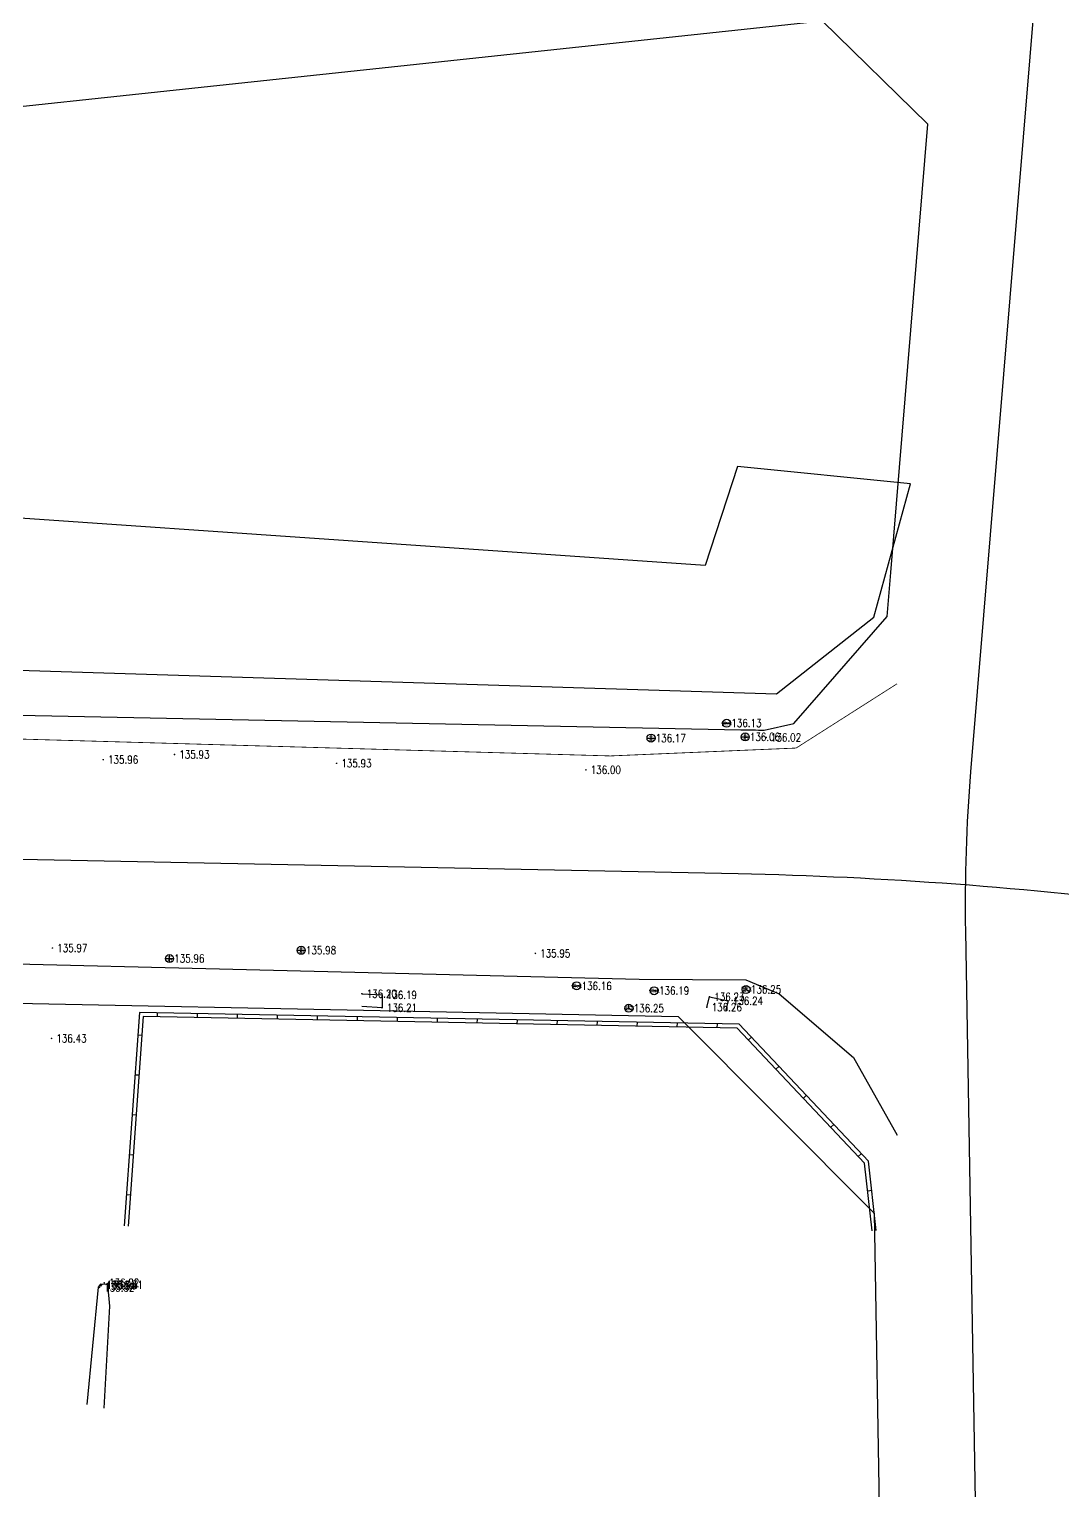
# Model space of a CAD drawing. Extents: x 529262 to 576451, y 2694391 to 2717535.
# Drawn here: x 565334.1 to 565463.3, y 2710118.5 to 2710301.2 of the extents above; entities that cross this region are included whole.
import ezdxf
from ezdxf.enums import TextEntityAlignment as Align
from ezdxf.xclip import XClip

# ---------------------------------------------------------------- set-up
doc = ezdxf.new("R2010")
doc.units = 0
doc.header["$XCLIPFRAME"] = 0
for name, color, linetype in [('COMPONENT', 8, 'Continuous'), ('DLSS', 4, 'Continuous'), ('DMTZ', 8, 'Continuous'), ('GCD', 8, 'Continuous'), ('GXYZ', 8, 'Continuous'), ('JMD', 8, 'Continuous'), ('PP-COM', 7, 'Continuous'), ('RD-中线', 40, 'Continuous'), ('RD-红线', 7, 'Continuous')]:
    doc.layers.add(name, color=color, linetype=linetype)
doc.styles.add('HZ', font='rs.shx', dxfattribs={"width": 0.8, "bigfont": 'hztxt.shx'})
doc.styles.add('宋体', font='', dxfattribs={"width": 0.75})
doc.styles.get('宋体').set_extended_font_data('SimSun')
doc.linetypes.add('10421', pattern='A,2,[150,AAA.SHX,S=0.5,R=0,X=0,Y=0.5],1e-11', length=2)

# ---------------------------------------------------------------- blocks, each defined once
blk = doc.blocks.new('A$C19FD0107')
at = {"layer": 'RD-中线', "color": 8, "linetype": 'Continuous', "flags": 128}
blk.add_lwpolyline([(-5537.2, 15926.77), (-5546.22, 15817.81)], dxfattribs=at)
for points in [[(-6335.34, 15847.56, -0.022733), (-6280.83, 15846.02), (-5863.74, 15815.18, 0.013451), (-5702.53, 15807.61), (-5575.3, 15805.07, -0.027271), (-5520.95, 15801.01, -0.00117), (-5519.09, 15800.76), (-5286.59, 15769.48, 0.015336), (-5256.09, 15766.32), (-4915.64, 15741.63)], [(-5546.22, 15817.81, 0.024917), (-5546.87, 15797.9), (-5541.36, 15473.92)]]:
    blk.add_lwpolyline(points, format="xyb", dxfattribs=at)
at = {"layer": 'RD-红线', "color": 8}
for points in [[(-5786.31, 15891.58), (-5781.87, 15890.97, 0.043706), (-5753.61, 15891.5), (-5564.79, 15911.66)], [(-5568.34, 15823.82), (-5556.65, 15837.22, 0.32826)], [(-5558.28, 15762.64), (-5582.77, 15787.21, 0.403408)]]:
    blk.add_lwpolyline(points, format="xyb", dxfattribs=at)
at = {"layer": 'RD-红线', "color": 8, "linetype": 'Continuous'}
blk.add_lwpolyline([(-5551.56, 15898.73), (-5564.79, 15911.66, 0.470705)], format="xyb", dxfattribs=at)
at = {"layer": 'RD-红线', "color": 8, "linetype": 'Continuous', "flags": 128}
for points in [[(-5556.65, 15837.22), (-5556.2, 15842.7), (-5551.56, 15898.73)], [(-5558.28, 15762.64), (-5553.61, 15488.74)]]:
    blk.add_lwpolyline(points, dxfattribs=at)
for points in [[(-5779.02, 15828.14, 0.006446), (-5702.17, 15825.61), (-5574.94, 15823.06, -0.001406), (-5572.03, 15823), (-5568.34, 15823.82)], [(-5776.43, 15791.98, 0.006095), (-5702.89, 15789.62), (-5582.77, 15787.21)]]:
    blk.add_lwpolyline(points, format="xyb", dxfattribs=at)
blk = doc.blocks.new('GC200')
at = {"linetype": 'Continuous', "const_width": 0.2, "flags": 128}
blk.add_lwpolyline([(-0.1, 0, 1), (0.1, 0, 1)], format="xyb", close=True, dxfattribs=at)
blk = doc.blocks.new('gcbj0102')
for p, q in [((-1, 0), (1, 0)), ((0, -1), (0, 1))]:
    blk.add_line(p, q)
blk.add_circle((0, 0), 1)
blk = doc.blocks.new('gcbj0101')
blk.add_line((-1, 0), (1, 0))
blk.add_circle((0, 0), 1)
blk = doc.blocks.new('gcbj0107')
for q in [(-0.87, -0.5), (0, 1), (0.87, -0.5)]:
    blk.add_line((0, 0), q)
blk.add_circle((0, 0), 1)

msp = doc.modelspace()

# ---------------------------------------------------------------- linework, layer by layer
at = {"layer": 'DLSS', "linetype": 'Continuous', "const_width": 0.1, "elevation": 24.55, "flags": 128}
msp.add_lwpolyline([(565322.521, 2710212.79), (565406.747, 2710210.383), (565429.955, 2710211.367), (565442.579, 2710219.404)], dxfattribs=at)
at = {"layer": 'DLSS', "linetype": 'Continuous', "elevation": 137.278, "flags": 128}
msp.add_lwpolyline([(565191.88, 2710159.221), (565191.672, 2710168.258), (565193.014, 2710175.05), (565195.798, 2710180.168), (565201.056, 2710185.021), (565211.246, 2710188.078), (565212.611, 2710188.178), (565220.222, 2710187.832), (565237.616, 2710186.931), (565263.387, 2710186.162), (565278.244, 2710185.729), (565410.335, 2710182.487), (565423.672, 2710182.393), (565427.826, 2710180.632), (565437.131, 2710172.683), (565442.572, 2710162.978)], dxfattribs=at)
at = {"layer": 'DMTZ', "linetype": '10421', "flags": 128}
msp.add_lwpolyline([(565343.462, 2710128.885), (565344.164, 2710141.601), (565343.928, 2710144.327), (565343.004, 2710144.37), (565342.71, 2710143.982), (565341.281, 2710129.31)], dxfattribs=at)
at = {"layer": 'JMD', "linetype": 'Continuous'}
for p, q in [((565350.08, 2710178.268), (565350.071, 2710177.769)), ((565355.079, 2710178.172), (565355.07, 2710177.672)), ((565360.078, 2710178.075), (565360.069, 2710177.575)), ((565365.077, 2710177.979), (565365.068, 2710177.479)), ((565370.077, 2710177.882), (565370.067, 2710177.382)), ((565375.076, 2710177.786), (565375.066, 2710177.286)), ((565380.075, 2710177.689), (565380.065, 2710177.189)), ((565385.074, 2710177.592), (565385.064, 2710177.092)), ((565390.073, 2710177.496), (565390.063, 2710176.996)), ((565395.072, 2710177.399), (565395.062, 2710176.899)), ((565400.071, 2710177.303), (565400.061, 2710176.803)), ((565405.07, 2710177.206), (565405.06, 2710176.706)), ((565410.069, 2710177.109), (565410.059, 2710176.61)), ((565415.068, 2710177.013), (565415.058, 2710176.513)), ((565420.067, 2710176.916), (565420.058, 2710176.416)), ((565347.664, 2710175.536), (565348.163, 2710175.5)), ((565424.36, 2710175.226), (565423.997, 2710174.883)), ((565427.791, 2710171.588), (565427.427, 2710171.245)), ((565347.306, 2710170.549), (565347.804, 2710170.513)), ((565431.221, 2710167.951), (565430.858, 2710167.608)), ((565346.947, 2710165.561), (565347.446, 2710165.526)), ((565434.652, 2710164.313), (565434.288, 2710163.97)), ((565346.589, 2710160.574), (565347.087, 2710160.538)), ((565438.083, 2710160.676), (565437.719, 2710160.333)), ((565346.23, 2710155.587), (565346.729, 2710155.551)), ((565439.403, 2710156.059), (565438.906, 2710156.002))]:
    msp.add_line(p, q, dxfattribs=at)
at = {"layer": 'JMD', "linetype": 'Continuous', "elevation": 24.55, "flags": 128}
msp.add_lwpolyline([(565329.301, 2710240.368), (565318.016, 2710241.716), (565235.558, 2710249.927), (565235.218, 2710241.253), (565220.164, 2710242.026), (565219.225, 2710224.629), (565427.486, 2710218.163), (565439.689, 2710227.743), (565444.255, 2710244.389), (565422.632, 2710246.536), (565418.603, 2710234.186)], close=True, dxfattribs=at)
at = {"layer": 'JMD', "linetype": 'Continuous', "flags": 128}
for points in [[(565375.681, 2710180.667), (565378.193, 2710180.507), (565378.193, 2710178.909), (565375.681, 2710179.069)], [(565418.801, 2710178.972), (565419.13, 2710180.268), (565421.445, 2710179.768), (565421.116, 2710178.472)], [(565439.969, 2710151.091), (565438.986, 2710159.718), (565422.816, 2710176.863), (565347.864, 2710178.311), (565345.948, 2710151.665)], [(565439.473, 2710151.034), (565438.508, 2710159.496), (565422.597, 2710176.367), (565348.328, 2710177.802), (565346.447, 2710151.629)]]:
    msp.add_lwpolyline(points, dxfattribs=at)

# ---------------------------------------------------------------- block references
at = {"layer": 'COMPONENT', "linetype": 'Continuous', "xscale": 0.5, "yscale": 0.5}
for name, p in [('gcbj0101', (565421.261, 2710214.473)), ('gcbj0102', (565411.816, 2710212.605)), ('gcbj0102', (565423.587, 2710212.759)), ('gcbj0102', (565351.63, 2710185.053)), ('gcbj0102', (565368.085, 2710186.088)), ('gcbj0101', (565402.509, 2710181.653)), ('gcbj0101', (565412.2, 2710181.043)), ('gcbj0107', (565423.701, 2710181.192)), ('gcbj0107', (565409.034, 2710178.851))]:
    msp.add_blockref(name, p, dxfattribs=at)
at = {"layer": 'GCD', "linetype": 'Continuous'}
ref = msp.add_blockref('GC200', (565421.257, 2710214.494, 136.132), dxfattribs=dict(at, xscale=0.5, yscale=0.5, zscale=0.5))
ref.add_attrib('height', '136.13', dxfattribs={"linetype": 'Continuous', "height": 1, "style": 'HZ', "width": 0.8}).set_placement((565421.857, 2710214.494, 136.132), align=Align.MIDDLE_LEFT)
ref = msp.add_blockref('GC200', (565411.801, 2710212.602, 136.167), dxfattribs=dict(at, xscale=0.5, yscale=0.5, zscale=0.5))
ref.add_attrib('height', '136.17', dxfattribs={"linetype": 'Continuous', "height": 1, "style": 'HZ', "width": 0.8}).set_placement((565412.401, 2710212.602, 136.167), align=Align.MIDDLE_LEFT)
ref = msp.add_blockref('GC200', (565423.575, 2710212.76, 136.062), dxfattribs=dict(at, xscale=0.5, yscale=0.5, zscale=0.5))
ref.add_attrib('height', '136.06', dxfattribs={"linetype": 'Continuous', "height": 1, "style": 'HZ', "width": 0.8}).set_placement((565424.175, 2710212.76, 136.062), align=Align.MIDDLE_LEFT)
ref = msp.add_blockref('GC200', (565426.209, 2710212.686, 136.022), dxfattribs=dict(at, xscale=0.5, yscale=0.5, zscale=0.5))
ref.add_attrib('height', '136.02', dxfattribs={"linetype": 'Continuous', "height": 1, "style": 'HZ', "width": 0.8}).set_placement((565426.809, 2710212.686, 136.022), align=Align.MIDDLE_LEFT)
ref = msp.add_blockref('GC200', (565352.252, 2710210.562, 135.932), dxfattribs=dict(at, xscale=0.5, yscale=0.5, zscale=0.5))
ref.add_attrib('height', '135.93', dxfattribs={"linetype": 'Continuous', "height": 1, "style": 'HZ', "width": 0.8}).set_placement((565352.852, 2710210.562, 135.932), align=Align.MIDDLE_LEFT)
ref = msp.add_blockref('GC200', (565343.339, 2710209.917, 135.959), dxfattribs=dict(at, xscale=0.5, yscale=0.5, zscale=0.5))
ref.add_attrib('height', '135.96', dxfattribs={"linetype": 'Continuous', "height": 1, "style": 'HZ', "width": 0.8}).set_placement((565343.939, 2710209.917, 135.959), align=Align.MIDDLE_LEFT)
ref = msp.add_blockref('GC200', (565372.507, 2710209.458, 135.929), dxfattribs=dict(at, xscale=0.5, yscale=0.5, zscale=0.5))
ref.add_attrib('height', '135.93', dxfattribs={"linetype": 'Continuous', "height": 1, "style": 'HZ', "width": 0.8}).set_placement((565373.107, 2710209.458, 135.929), align=Align.MIDDLE_LEFT)
ref = msp.add_blockref('GC200', (565403.679, 2710208.644, 135.995), dxfattribs=dict(at, xscale=0.5, yscale=0.5, zscale=0.5))
ref.add_attrib('height', '136.00', dxfattribs={"linetype": 'Continuous', "height": 1, "style": 'HZ', "width": 0.8}).set_placement((565404.279, 2710208.644, 135.995), align=Align.MIDDLE_LEFT)
ref = msp.add_blockref('GC200', (565336.995, 2710186.375, 135.974), dxfattribs=dict(at, xscale=0.5, yscale=0.5, zscale=0.5))
ref.add_attrib('height', '135.97', dxfattribs={"linetype": 'Continuous', "height": 1, "style": 'HZ', "width": 0.8}).set_placement((565337.595, 2710186.375, 135.974), align=Align.MIDDLE_LEFT)
ref = msp.add_blockref('GC200', (565351.62, 2710185.066, 135.956), dxfattribs=dict(at, xscale=0.5, yscale=0.5, zscale=0.5))
ref.add_attrib('height', '135.96', dxfattribs={"linetype": 'Continuous', "height": 1, "style": 'HZ', "width": 0.8}).set_placement((565352.22, 2710185.066, 135.956), align=Align.MIDDLE_LEFT)
ref = msp.add_blockref('GC200', (565368.082, 2710186.094, 135.976), dxfattribs=dict(at, xscale=0.5, yscale=0.5, zscale=0.5))
ref.add_attrib('height', '135.98', dxfattribs={"linetype": 'Continuous', "height": 1, "style": 'HZ', "width": 0.8}).set_placement((565368.682, 2710186.094, 135.976), align=Align.MIDDLE_LEFT)
ref = msp.add_blockref('GC200', (565397.361, 2710185.707, 135.953), dxfattribs=dict(at, xscale=0.5, yscale=0.5, zscale=0.5))
ref.add_attrib('height', '135.95', dxfattribs={"linetype": 'Continuous', "height": 1, "style": 'HZ', "width": 0.8}).set_placement((565397.961, 2710185.707, 135.953), align=Align.MIDDLE_LEFT)
ref = msp.add_blockref('GC200', (565402.539, 2710181.636, 136.162), dxfattribs=dict(at, xscale=0.5, yscale=0.5, zscale=0.5))
ref.add_attrib('height', '136.16', dxfattribs={"linetype": 'Continuous', "height": 1, "style": 'HZ', "width": 0.8}).set_placement((565403.139, 2710181.636, 136.162), align=Align.MIDDLE_LEFT)
ref = msp.add_blockref('GC200', (565423.71, 2710181.203, 136.248), dxfattribs=dict(at, xscale=0.5, yscale=0.5, zscale=0.5))
ref.add_attrib('height', '136.25', dxfattribs={"linetype": 'Continuous', "height": 1, "style": 'HZ', "width": 0.8}).set_placement((565424.31, 2710181.203, 136.248), align=Align.MIDDLE_LEFT)
ref = msp.add_blockref('GC200', (565375.677, 2710180.67, 136.202), dxfattribs=dict(at, xscale=0.5, yscale=0.5, zscale=0.5))
ref.add_attrib('height', '136.20', dxfattribs={"linetype": 'Continuous', "height": 1, "style": 'HZ', "width": 0.8}).set_placement((565376.277, 2710180.67, 136.202), align=Align.MIDDLE_LEFT)
ref = msp.add_blockref('GC200', (565378.189, 2710180.51, 136.189), dxfattribs=dict(at, xscale=0.5, yscale=0.5, zscale=0.5))
ref.add_attrib('height', '136.19', dxfattribs={"linetype": 'Continuous', "height": 1, "style": 'HZ', "width": 0.8}).set_placement((565378.789, 2710180.51, 136.189), align=Align.MIDDLE_LEFT)
ref = msp.add_blockref('GC200', (565412.217, 2710181.052, 136.186), dxfattribs=dict(at, xscale=0.5, yscale=0.5, zscale=0.5))
ref.add_attrib('height', '136.19', dxfattribs={"linetype": 'Continuous', "height": 1, "style": 'HZ', "width": 0.8}).set_placement((565412.817, 2710181.052, 136.186), align=Align.MIDDLE_LEFT)
ref = msp.add_blockref('GC200', (565419.126, 2710180.271, 136.228), dxfattribs=dict(at, xscale=0.5, yscale=0.5, zscale=0.5))
ref.add_attrib('height', '136.23', dxfattribs={"linetype": 'Continuous', "height": 1, "style": 'HZ', "width": 0.8}).set_placement((565419.726, 2710180.271, 136.228), align=Align.MIDDLE_LEFT)
ref = msp.add_blockref('GC200', (565421.441, 2710179.771, 136.239), dxfattribs=dict(at, xscale=0.5, yscale=0.5, zscale=0.5))
ref.add_attrib('height', '136.24', dxfattribs={"linetype": 'Continuous', "height": 1, "style": 'HZ', "width": 0.8}).set_placement((565422.041, 2710179.771, 136.239), align=Align.MIDDLE_LEFT)
ref = msp.add_blockref('GC200', (565378.189, 2710178.912, 136.213), dxfattribs=dict(at, xscale=0.5, yscale=0.5, zscale=0.5))
ref.add_attrib('height', '136.21', dxfattribs={"linetype": 'Continuous', "height": 1, "style": 'HZ', "width": 0.8}).set_placement((565378.789, 2710178.912, 136.213), align=Align.MIDDLE_LEFT)
ref = msp.add_blockref('GC200', (565409.053, 2710178.848, 136.251), dxfattribs=dict(at, xscale=0.5, yscale=0.5, zscale=0.5))
ref.add_attrib('height', '136.25', dxfattribs={"linetype": 'Continuous', "height": 1, "style": 'HZ', "width": 0.8}).set_placement((565409.653, 2710178.848, 136.251), align=Align.MIDDLE_LEFT)
ref = msp.add_blockref('GC200', (565418.797, 2710178.975, 136.26), dxfattribs=dict(at, xscale=0.5, yscale=0.5, zscale=0.5))
ref.add_attrib('height', '136.26', dxfattribs={"linetype": 'Continuous', "height": 1, "style": 'HZ', "width": 0.8}).set_placement((565419.397, 2710178.975, 136.26), align=Align.MIDDLE_LEFT)
ref = msp.add_blockref('GC200', (565336.876, 2710175.082, 136.428), dxfattribs=dict(at, xscale=0.5, yscale=0.5, zscale=0.5))
ref.add_attrib('height', '136.43', dxfattribs={"linetype": 'Continuous', "height": 1, "style": 'HZ', "width": 0.8}).set_placement((565337.476, 2710175.082, 136.428), align=Align.MIDDLE_LEFT)
ref = msp.add_blockref('GC200', (565342.871, 2710143.965, 135.315), dxfattribs=dict(at, xscale=0.5, yscale=0.5, zscale=0.5))
ref.add_attrib('height', '135.32', dxfattribs={"linetype": 'Continuous', "height": 1, "style": 'HZ', "width": 0.8}).set_placement((565343.471, 2710143.965, 135.315), align=Align.MIDDLE_LEFT)
ref = msp.add_blockref('GC200', (565343.03, 2710144.146, 135.339), dxfattribs=dict(at, xscale=0.5, yscale=0.5, zscale=0.5))
ref.add_attrib('height', '135.34', dxfattribs={"linetype": 'Continuous', "height": 1, "style": 'HZ', "width": 0.8}).set_placement((565343.63, 2710144.146, 135.339), align=Align.MIDDLE_LEFT)
ref = msp.add_blockref('GC200', (565343.152, 2710144.293, 135.981), dxfattribs=dict(at, xscale=0.5, yscale=0.5, zscale=0.5))
ref.add_attrib('height', '135.98', dxfattribs={"linetype": 'Continuous', "height": 1, "style": 'HZ', "width": 0.8}).set_placement((565343.752, 2710144.293, 135.981), align=Align.MIDDLE_LEFT)
ref = msp.add_blockref('GC200', (565343.467, 2710144.535, 136.224), dxfattribs=dict(at, xscale=0.5, yscale=0.5, zscale=0.5))
ref.add_attrib('height', '136.22', dxfattribs={"linetype": 'Continuous', "height": 1, "style": 'HZ', "width": 0.8}).set_placement((565344.067, 2710144.535, 136.224), align=Align.MIDDLE_LEFT)
ref = msp.add_blockref('GC200', (565343.951, 2710144.286, 136.311), dxfattribs=dict(at, xscale=0.5, yscale=0.5, zscale=0.5))
ref.add_attrib('height', '136.31', dxfattribs={"linetype": 'Continuous', "height": 1, "style": 'HZ', "width": 0.8}).set_placement((565344.551, 2710144.286, 136.311), align=Align.MIDDLE_LEFT)
ref = msp.add_blockref('GC200', (565343.951, 2710144.286, 136.311), dxfattribs=dict(at, xscale=0.5, yscale=0.5, zscale=0.5))
ref.add_attrib('height', '136.31', dxfattribs={"linetype": 'Continuous', "height": 1, "style": 'HZ', "width": 0.8}).set_placement((565344.551, 2710144.286, 136.311), align=Align.MIDDLE_LEFT)
at = {"layer": 'PP-COM'}
ref = msp.add_blockref('A$C19FD0107', (570997.993, 2694390.603), dxfattribs=at)
XClip(ref).set_block_clipping_path([(-9366.4383134884, 14428.6043910822), (-3328.4480743363, 17452.7484863754)])

# ---------------------------------------------------------------- texts
at = {"layer": 'GXYZ', "linetype": 'Continuous', "style": '宋体'}
for s, p in [('供水', (565421.288, 2710214.447)), ('污', (565411.853, 2710212.565)), ('污', (565423.623, 2710212.719)), ('污', (565368.121, 2710186.048)), ('污', (565351.666, 2710185.013)), ('供水', (565402.536, 2710181.627)), ('供水', (565412.227, 2710181.017)), ('通信', (565423.745, 2710181.242)), ('电力', (565409.078, 2710178.902))]:
    msp.add_text(s, height=0.5, dxfattribs=at).set_placement(p, align=Align.MIDDLE)

doc.saveas('drawing.dxf')
